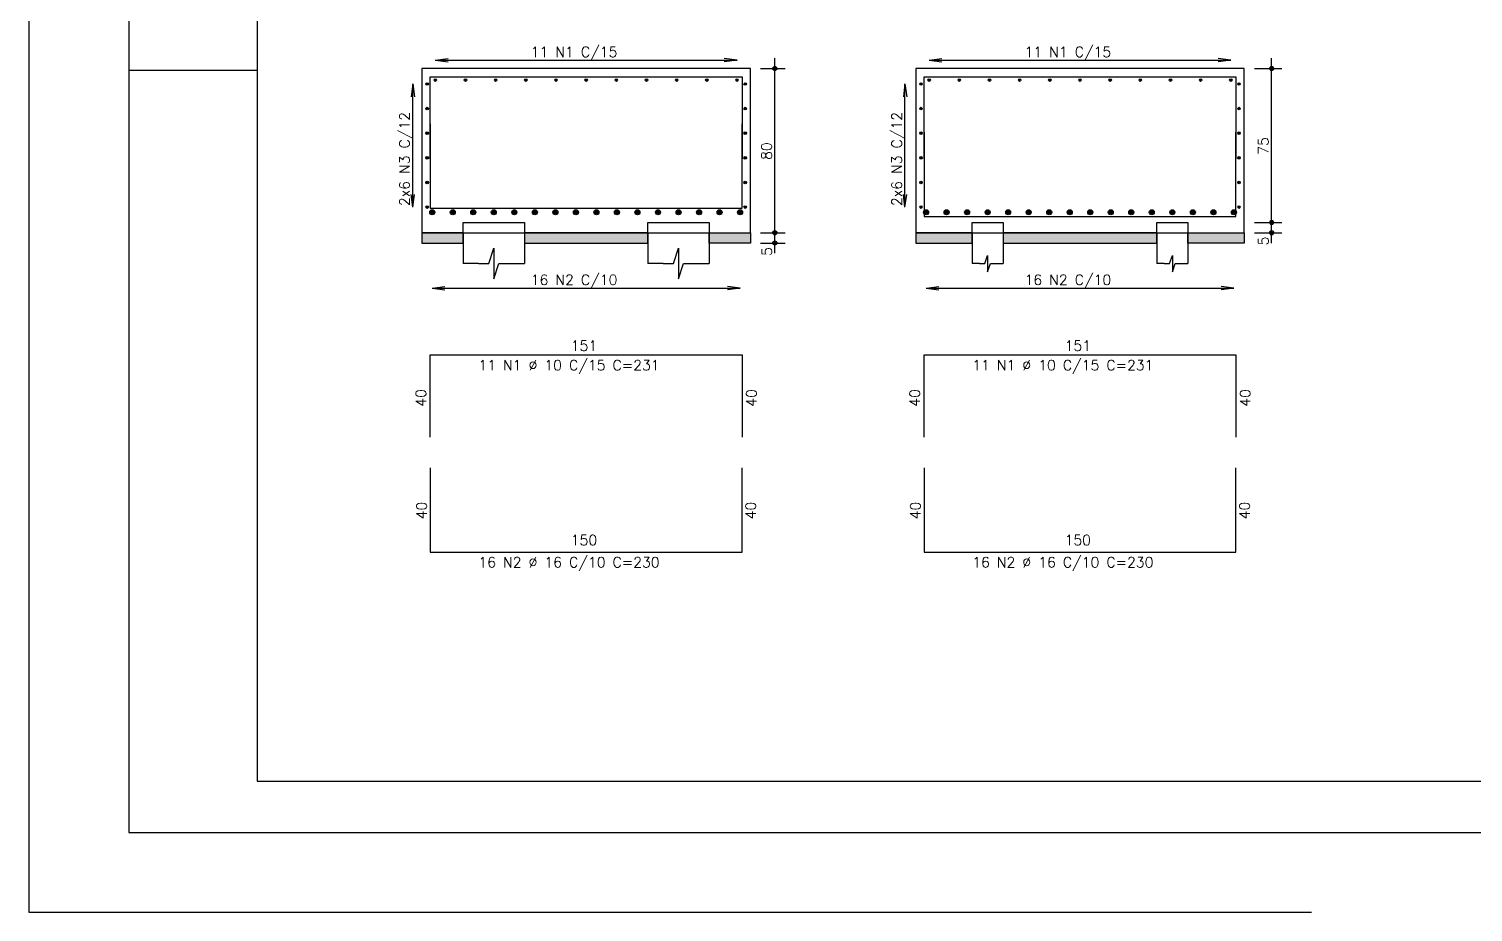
# Model space of a CAD drawing. Extents: x -37 to 86, y -2 to 60.
# Drawn here: x -36.75 to -8.6, y -2.05 to 15.16 of the extents above; entities that cross this region are included whole.
import ezdxf

# ---------------------------------------------------------------- set-up
doc = ezdxf.new("R2010")
doc.units = 0
doc.header["$MEASUREMENT"] = 0
doc.linetypes.add('HIDDEN', pattern=[0.375, 0.25, -0.125])
doc.layers.get('Defpoints').update_dxf_attribs({"linetype": 'CONTINUOUS'})
for name, color, linetype in [('ARQ_FOLHA', 7, 'CONTINUOUS'), ('PENA_01', 1, 'CONTINUOUS'), ('PENA_02', 2, 'CONTINUOUS'), ('PENA_03', 3, 'CONTINUOUS'), ('PENA_05', 5, 'CONTINUOUS'), ('PENA_11', 252, 'CONTINUOUS')]:
    doc.layers.add(name, color=color, linetype=linetype)
doc.styles.get("Standard").update_dxf_attribs({"font": 'ROMANS.SHX'})

msp = doc.modelspace()

# ---------------------------------------------------------------- linework, layer by layer
at = {"layer": 'ARQ_FOLHA', "color": 1}
msp.add_line((-32.3, 14.35), (-34.8, 14.35), dxfattribs=at)
for points in [[(-34.8, -0.5), (84.1, -0.5), (84.1, 58.9), (-34.8, 58.9)], [(-32.3, 0.5), (83.1, 0.5), (83.1, 57.9), (-32.3, 57.9)]]:
    msp.add_lwpolyline(points, close=True, dxfattribs=at)
at = {"layer": 'Defpoints', "color": 8, "linetype": 'HIDDEN', "ltscale": 100}
msp.add_lwpolyline([(-36.75, 60.45), (-36.75, -2.05), (86.05, -2.05), (86.05, 60.45)], close=True, dxfattribs=at)
at = {"layer": 'PENA_01', "linetype": 'Continuous'}
for p, q in [((-28.828, 14.55), (-22.948, 14.55)), ((-22.488, 14.386), (-22.011, 14.386)), ((-22.211, 10.986), (-22.211, 14.586)), ((-19.203, 14.55), (-13.323, 14.55)), ((-12.863, 14.386), (-12.329, 14.386)), ((-12.529, 11.186), (-12.529, 14.586)), ((-29.269, 11.686), (-29.269, 14.086)), ((-19.674, 11.686), (-19.674, 14.086)), ((-12.529, 10.986), (-12.529, 11.586)), ((-22.211, 10.786), (-22.211, 11.386)), ((-12.863, 11.386), (-12.329, 11.386)), ((-12.863, 11.386), (-12.329, 11.386)), ((-22.488, 11.186), (-22.011, 11.186)), ((-22.488, 11.186), (-22.011, 11.186)), ((-22.488, 10.986), (-22.011, 10.986)), ((-12.863, 11.186), (-12.329, 11.186)), ((-28.888, 10.109), (-22.888, 10.109)), ((-19.263, 10.109), (-13.263, 10.109))]:
    msp.add_line(p, q, dxfattribs=at)
at = {"layer": 'PENA_02', "linetype": 'Continuous'}
for p, q in [((-28.828, 14.55), (-28.58, 14.582)), ((-28.828, 14.55), (-28.58, 14.517)), ((-22.948, 14.55), (-23.196, 14.582)), ((-22.948, 14.55), (-23.196, 14.517)), ((-19.203, 14.55), (-18.955, 14.582)), ((-19.203, 14.55), (-18.955, 14.517)), ((-13.323, 14.55), (-13.571, 14.582)), ((-13.323, 14.55), (-13.571, 14.517)), ((-29.269, 14.086), (-29.302, 13.838)), ((-29.269, 14.086), (-29.236, 13.838)), ((-19.674, 14.086), (-19.706, 13.838)), ((-19.674, 14.086), (-19.641, 13.838)), ((-29.269, 11.686), (-29.302, 11.934)), ((-29.269, 11.686), (-29.236, 11.934)), ((-19.674, 11.686), (-19.706, 11.934)), ((-19.674, 11.686), (-19.641, 11.934)), ((-28.888, 10.109), (-28.64, 10.141)), ((-22.888, 10.109), (-23.136, 10.141)), ((-19.263, 10.109), (-19.015, 10.141)), ((-13.263, 10.109), (-13.511, 10.141)), ((-28.888, 10.109), (-28.64, 10.076)), ((-22.888, 10.109), (-23.136, 10.076)), ((-19.263, 10.109), (-19.015, 10.076)), ((-13.263, 10.109), (-13.511, 10.076))]:
    msp.add_line(p, q, dxfattribs=at)
for points in [[(-29.088, 10.986), (-28.288, 10.986), (-28.288, 11.186), (-29.088, 11.186), (-29.088, 10.986)], [(-27.088, 10.986), (-24.688, 10.986), (-24.688, 11.186), (-27.088, 11.186), (-27.088, 10.986)], [(-22.688, 10.986), (-23.488, 10.986), (-23.488, 11.186), (-22.688, 11.186), (-22.688, 10.986)], [(-19.463, 10.986), (-18.363, 10.986), (-18.363, 11.186), (-19.463, 11.186), (-19.463, 10.986)], [(-17.763, 10.986), (-14.763, 10.986), (-14.763, 11.186), (-17.763, 11.186), (-17.763, 10.986)], [(-13.063, 10.986), (-14.163, 10.986), (-14.163, 11.186), (-13.063, 11.186), (-13.063, 10.986)]]:
    msp.add_lwpolyline(points, dxfattribs=at)
for centre, radius in [((-22.211, 14.386), 0.04), ((-22.211, 14.386), 0.02), ((-12.529, 14.386), 0.04), ((-12.529, 14.386), 0.02), ((-12.529, 11.386), 0.04), ((-12.529, 11.386), 0.04), ((-12.529, 11.386), 0.02), ((-12.529, 11.386), 0.02), ((-22.211, 11.186), 0.04), ((-22.211, 11.186), 0.04), ((-22.211, 10.986), 0.04), ((-22.211, 11.186), 0.02), ((-22.211, 11.186), 0.02), ((-22.211, 10.986), 0.02), ((-12.529, 11.186), 0.04), ((-12.529, 11.186), 0.02)]:
    msp.add_circle(centre, radius, dxfattribs=at)
at = {"layer": 'PENA_03', "linetype": 'Continuous'}
for p, q in [((-22.688, 14.386), (-22.688, 14.386)), ((-13.063, 14.386), (-13.063, 14.386)), ((-28.988, 14.086), (-28.988, 14.086)), ((-28.828, 14.161), (-28.828, 14.161)), ((-22.948, 14.161), (-22.948, 14.161)), ((-19.363, 14.086), (-19.363, 14.086)), ((-19.203, 14.161), (-19.203, 14.161)), ((-13.323, 14.161), (-13.323, 14.161)), ((-28.988, 11.686), (-28.988, 11.686)), ((-28.888, 11.586), (-28.888, 11.586)), ((-22.888, 11.586), (-22.888, 11.586)), ((-19.363, 11.686), (-19.363, 11.686)), ((-19.263, 11.586), (-19.263, 11.586)), ((-13.263, 11.586), (-13.263, 11.586)), ((-13.063, 11.386), (-13.063, 11.386)), ((-13.063, 11.386), (-13.063, 11.386)), ((-28.288, 11.186), (-28.288, 10.586)), ((-27.088, 11.186), (-27.088, 10.586)), ((-24.688, 11.186), (-24.688, 10.586)), ((-23.488, 11.186), (-23.488, 10.586)), ((-22.688, 11.186), (-22.688, 11.186)), ((-22.688, 11.186), (-22.688, 11.186)), ((-22.688, 10.986), (-22.688, 10.986)), ((-18.363, 11.186), (-18.363, 10.586)), ((-17.763, 11.186), (-17.763, 10.586)), ((-14.763, 11.186), (-14.763, 10.586)), ((-14.163, 11.186), (-14.163, 10.586)), ((-13.063, 11.186), (-13.063, 11.186)), ((-27.988, 10.586), (-28.288, 10.586)), ((-27.388, 10.586), (-27.088, 10.586)), ((-24.388, 10.586), (-24.688, 10.586)), ((-23.788, 10.586), (-23.488, 10.586)), ((-18.223, 10.586), (-18.363, 10.586)), ((-17.903, 10.586), (-17.763, 10.586)), ((-14.623, 10.586), (-14.763, 10.586)), ((-14.303, 10.586), (-14.163, 10.586))]:
    msp.add_line(p, q, dxfattribs=at)
for points in [[(-29.088, 11.186), (-22.688, 11.186), (-22.688, 14.386), (-29.088, 14.386), (-29.088, 11.186)], [(-19.463, 11.186), (-13.063, 11.186), (-13.063, 14.386), (-19.463, 14.386), (-19.463, 11.186)], [(-28.288, 11.186), (-28.288, 11.386), (-27.088, 11.386), (-27.088, 11.186)], [(-24.688, 11.186), (-24.688, 11.386), (-23.488, 11.386), (-23.488, 11.186)], [(-18.363, 11.186), (-18.363, 11.386), (-17.763, 11.386), (-17.763, 11.186)], [(-14.763, 11.186), (-14.763, 11.386), (-14.163, 11.386), (-14.163, 11.186)], [(-27.988, 10.586), (-27.788, 10.586), (-27.688, 10.886), (-27.688, 10.286), (-27.588, 10.586), (-27.388, 10.586)], [(-24.388, 10.586), (-24.188, 10.586), (-24.088, 10.886), (-24.088, 10.286), (-23.988, 10.586), (-23.788, 10.586)], [(-18.223, 10.586), (-18.116, 10.586), (-18.063, 10.746), (-18.063, 10.426), (-18.009, 10.586), (-17.903, 10.586)], [(-14.623, 10.586), (-14.516, 10.586), (-14.463, 10.746), (-14.463, 10.426), (-14.409, 10.586), (-14.303, 10.586)]]:
    msp.add_lwpolyline(points, dxfattribs=at)
for centre, radius in [((-28.988, 14.086), 0.0243), ((-28.828, 14.161), 0.0243), ((-28.24, 14.161), 0.0243), ((-27.652, 14.161), 0.0243), ((-27.064, 14.161), 0.0243), ((-26.476, 14.161), 0.0243), ((-25.888, 14.161), 0.0243), ((-25.3, 14.161), 0.0243), ((-24.712, 14.161), 0.0243), ((-24.124, 14.161), 0.0243), ((-23.536, 14.161), 0.0243), ((-22.948, 14.161), 0.0243), ((-22.788, 14.086), 0.0243), ((-19.363, 14.086), 0.0243), ((-19.203, 14.161), 0.0243), ((-18.615, 14.161), 0.0243), ((-18.027, 14.161), 0.0243), ((-17.439, 14.161), 0.0243), ((-16.851, 14.161), 0.0243), ((-16.263, 14.161), 0.0243), ((-15.675, 14.161), 0.0243), ((-15.087, 14.161), 0.0243), ((-14.499, 14.161), 0.0243), ((-13.911, 14.161), 0.0243), ((-13.323, 14.161), 0.0243), ((-13.163, 14.086), 0.0243), ((-28.988, 13.606), 0.0243), ((-22.788, 13.606), 0.0243), ((-19.363, 13.606), 0.0243), ((-13.163, 13.606), 0.0243), ((-28.988, 13.126), 0.0243), ((-22.788, 13.126), 0.0243), ((-19.363, 13.126), 0.0243), ((-13.163, 13.126), 0.0243), ((-28.988, 12.646), 0.0243), ((-22.788, 12.646), 0.0243), ((-19.363, 12.646), 0.0243), ((-13.163, 12.646), 0.0243), ((-28.988, 12.166), 0.0243), ((-22.788, 12.166), 0.0243), ((-19.363, 12.166), 0.0243), ((-13.163, 12.166), 0.0243), ((-28.988, 11.686), 0.0243), ((-28.888, 11.586), 0.0486), ((-28.488, 11.586), 0.0486), ((-28.088, 11.586), 0.0486), ((-27.688, 11.586), 0.0486), ((-27.288, 11.586), 0.0486), ((-26.888, 11.586), 0.0486), ((-26.488, 11.586), 0.0486), ((-26.088, 11.586), 0.0486), ((-25.688, 11.586), 0.0486), ((-25.288, 11.586), 0.0486), ((-24.888, 11.586), 0.0486), ((-24.488, 11.586), 0.0486), ((-24.088, 11.586), 0.0486), ((-23.688, 11.586), 0.0486), ((-23.288, 11.586), 0.0486), ((-22.888, 11.586), 0.0486), ((-22.788, 11.686), 0.0243), ((-19.363, 11.686), 0.0243), ((-19.263, 11.586), 0.0486), ((-18.863, 11.586), 0.0486), ((-18.463, 11.586), 0.0486), ((-18.063, 11.586), 0.0486), ((-17.663, 11.586), 0.0486), ((-17.263, 11.586), 0.0486), ((-16.863, 11.586), 0.0486), ((-16.463, 11.586), 0.0486), ((-16.063, 11.586), 0.0486), ((-15.663, 11.586), 0.0486), ((-15.263, 11.586), 0.0486), ((-14.863, 11.586), 0.0486), ((-14.463, 11.586), 0.0486), ((-14.063, 11.586), 0.0486), ((-13.663, 11.586), 0.0486), ((-13.263, 11.586), 0.0486), ((-13.163, 11.686), 0.0243)]:
    msp.add_circle(centre, radius, dxfattribs=at)
for points in [[(-28.963, 14.086), (-29, 14.107), (-29.011, 14.094)], [(-28.963, 14.086), (-29.011, 14.094), (-29.011, 14.077)], [(-28.963, 14.086), (-29.011, 14.077), (-29, 14.065)], [(-28.963, 14.086), (-28.984, 14.11), (-29, 14.107)], [(-28.963, 14.086), (-29, 14.065), (-28.984, 14.062)], [(-28.963, 14.086), (-28.969, 14.101), (-28.984, 14.11)], [(-28.963, 14.086), (-28.984, 14.062), (-28.969, 14.07)], [(-28.963, 14.086), (-28.969, 14.07), (-28.963, 14.086)], [(-28.803, 14.161), (-28.84, 14.182), (-28.851, 14.17)], [(-28.803, 14.161), (-28.851, 14.17), (-28.851, 14.153)], [(-28.803, 14.161), (-28.851, 14.153), (-28.84, 14.14)], [(-28.803, 14.161), (-28.824, 14.185), (-28.84, 14.182)], [(-28.803, 14.161), (-28.84, 14.14), (-28.824, 14.137)], [(-28.803, 14.161), (-28.809, 14.177), (-28.824, 14.185)], [(-28.803, 14.161), (-28.824, 14.137), (-28.809, 14.146)], [(-28.803, 14.161), (-28.809, 14.146), (-28.803, 14.161)], [(-28.215, 14.161), (-28.252, 14.182), (-28.263, 14.17)], [(-28.215, 14.161), (-28.263, 14.17), (-28.263, 14.153)], [(-28.215, 14.161), (-28.263, 14.153), (-28.252, 14.14)], [(-28.215, 14.161), (-28.236, 14.185), (-28.252, 14.182)], [(-28.215, 14.161), (-28.252, 14.14), (-28.236, 14.137)], [(-28.215, 14.161), (-28.221, 14.177), (-28.236, 14.185)], [(-28.215, 14.161), (-28.236, 14.137), (-28.221, 14.146)], [(-28.215, 14.161), (-28.221, 14.146), (-28.215, 14.161)], [(-27.627, 14.161), (-27.664, 14.182), (-27.675, 14.17)], [(-27.627, 14.161), (-27.675, 14.17), (-27.675, 14.153)], [(-27.627, 14.161), (-27.675, 14.153), (-27.664, 14.14)], [(-27.627, 14.161), (-27.648, 14.185), (-27.664, 14.182)], [(-27.627, 14.161), (-27.664, 14.14), (-27.648, 14.137)], [(-27.627, 14.161), (-27.633, 14.177), (-27.648, 14.185)], [(-27.627, 14.161), (-27.648, 14.137), (-27.633, 14.146)], [(-27.627, 14.161), (-27.633, 14.146), (-27.627, 14.161)], [(-27.039, 14.161), (-27.076, 14.182), (-27.087, 14.17)], [(-27.039, 14.161), (-27.087, 14.17), (-27.087, 14.153)], [(-27.039, 14.161), (-27.087, 14.153), (-27.076, 14.14)], [(-27.039, 14.161), (-27.06, 14.185), (-27.076, 14.182)], [(-27.039, 14.161), (-27.076, 14.14), (-27.06, 14.137)], [(-27.039, 14.161), (-27.045, 14.177), (-27.06, 14.185)], [(-27.039, 14.161), (-27.06, 14.137), (-27.045, 14.146)], [(-27.039, 14.161), (-27.045, 14.146), (-27.039, 14.161)], [(-26.451, 14.161), (-26.488, 14.182), (-26.499, 14.17)], [(-26.451, 14.161), (-26.499, 14.17), (-26.499, 14.153)], [(-26.451, 14.161), (-26.499, 14.153), (-26.488, 14.14)], [(-26.451, 14.161), (-26.472, 14.185), (-26.488, 14.182)], [(-26.451, 14.161), (-26.488, 14.14), (-26.472, 14.137)], [(-26.451, 14.161), (-26.457, 14.177), (-26.472, 14.185)], [(-26.451, 14.161), (-26.472, 14.137), (-26.457, 14.146)], [(-26.451, 14.161), (-26.457, 14.146), (-26.451, 14.161)], [(-25.863, 14.161), (-25.9, 14.182), (-25.911, 14.17)], [(-25.863, 14.161), (-25.911, 14.17), (-25.911, 14.153)], [(-25.863, 14.161), (-25.911, 14.153), (-25.9, 14.14)], [(-25.863, 14.161), (-25.884, 14.185), (-25.9, 14.182)], [(-25.863, 14.161), (-25.9, 14.14), (-25.884, 14.137)], [(-25.863, 14.161), (-25.869, 14.177), (-25.884, 14.185)], [(-25.863, 14.161), (-25.884, 14.137), (-25.869, 14.146)], [(-25.863, 14.161), (-25.869, 14.146), (-25.863, 14.161)], [(-25.275, 14.161), (-25.312, 14.182), (-25.323, 14.17)], [(-25.275, 14.161), (-25.323, 14.17), (-25.323, 14.153)], [(-25.275, 14.161), (-25.323, 14.153), (-25.312, 14.14)], [(-25.275, 14.161), (-25.296, 14.185), (-25.312, 14.182)], [(-25.275, 14.161), (-25.312, 14.14), (-25.296, 14.137)], [(-25.275, 14.161), (-25.281, 14.177), (-25.296, 14.185)], [(-25.275, 14.161), (-25.296, 14.137), (-25.281, 14.146)], [(-25.275, 14.161), (-25.281, 14.146), (-25.275, 14.161)], [(-24.687, 14.161), (-24.724, 14.182), (-24.735, 14.17)], [(-24.687, 14.161), (-24.735, 14.17), (-24.735, 14.153)], [(-24.687, 14.161), (-24.735, 14.153), (-24.724, 14.14)], [(-24.687, 14.161), (-24.708, 14.185), (-24.724, 14.182)], [(-24.687, 14.161), (-24.724, 14.14), (-24.708, 14.137)], [(-24.687, 14.161), (-24.693, 14.177), (-24.708, 14.185)], [(-24.687, 14.161), (-24.708, 14.137), (-24.693, 14.146)], [(-24.687, 14.161), (-24.693, 14.146), (-24.687, 14.161)], [(-24.099, 14.161), (-24.136, 14.182), (-24.147, 14.17)], [(-24.099, 14.161), (-24.147, 14.17), (-24.147, 14.153)], [(-24.099, 14.161), (-24.147, 14.153), (-24.136, 14.14)], [(-24.099, 14.161), (-24.12, 14.185), (-24.136, 14.182)], [(-24.099, 14.161), (-24.136, 14.14), (-24.12, 14.137)], [(-24.099, 14.161), (-24.105, 14.177), (-24.12, 14.185)], [(-24.099, 14.161), (-24.12, 14.137), (-24.105, 14.146)], [(-24.099, 14.161), (-24.105, 14.146), (-24.099, 14.161)], [(-23.511, 14.161), (-23.548, 14.182), (-23.559, 14.17)], [(-23.511, 14.161), (-23.559, 14.17), (-23.559, 14.153)], [(-23.511, 14.161), (-23.559, 14.153), (-23.548, 14.14)], [(-23.511, 14.161), (-23.532, 14.185), (-23.548, 14.182)], [(-23.511, 14.161), (-23.548, 14.14), (-23.532, 14.137)], [(-23.511, 14.161), (-23.517, 14.177), (-23.532, 14.185)], [(-23.511, 14.161), (-23.532, 14.137), (-23.517, 14.146)], [(-23.511, 14.161), (-23.517, 14.146), (-23.511, 14.161)], [(-22.923, 14.161), (-22.96, 14.182), (-22.971, 14.17)], [(-22.923, 14.161), (-22.971, 14.17), (-22.971, 14.153)], [(-22.923, 14.161), (-22.971, 14.153), (-22.96, 14.14)], [(-22.923, 14.161), (-22.944, 14.185), (-22.96, 14.182)], [(-22.923, 14.161), (-22.96, 14.14), (-22.944, 14.137)], [(-22.923, 14.161), (-22.929, 14.177), (-22.944, 14.185)], [(-22.923, 14.161), (-22.944, 14.137), (-22.929, 14.146)], [(-22.923, 14.161), (-22.929, 14.146), (-22.923, 14.161)], [(-22.763, 14.086), (-22.8, 14.107), (-22.811, 14.094)], [(-22.763, 14.086), (-22.811, 14.094), (-22.811, 14.077)], [(-22.763, 14.086), (-22.811, 14.077), (-22.8, 14.065)], [(-22.763, 14.086), (-22.784, 14.11), (-22.8, 14.107)], [(-22.763, 14.086), (-22.8, 14.065), (-22.784, 14.062)], [(-22.763, 14.086), (-22.769, 14.101), (-22.784, 14.11)], [(-22.763, 14.086), (-22.784, 14.062), (-22.769, 14.07)], [(-22.763, 14.086), (-22.769, 14.07), (-22.763, 14.086)], [(-19.338, 14.086), (-19.375, 14.107), (-19.386, 14.094)], [(-19.338, 14.086), (-19.386, 14.094), (-19.386, 14.077)], [(-19.338, 14.086), (-19.386, 14.077), (-19.375, 14.065)], [(-19.338, 14.086), (-19.359, 14.11), (-19.375, 14.107)], [(-19.338, 14.086), (-19.375, 14.065), (-19.359, 14.062)], [(-19.338, 14.086), (-19.344, 14.101), (-19.359, 14.11)], [(-19.338, 14.086), (-19.359, 14.062), (-19.344, 14.07)], [(-19.338, 14.086), (-19.344, 14.07), (-19.338, 14.086)], [(-19.178, 14.161), (-19.215, 14.182), (-19.226, 14.17)], [(-19.178, 14.161), (-19.226, 14.17), (-19.226, 14.153)], [(-19.178, 14.161), (-19.226, 14.153), (-19.215, 14.14)], [(-19.178, 14.161), (-19.199, 14.185), (-19.215, 14.182)], [(-19.178, 14.161), (-19.215, 14.14), (-19.199, 14.137)], [(-19.178, 14.161), (-19.184, 14.177), (-19.199, 14.185)], [(-19.178, 14.161), (-19.199, 14.137), (-19.184, 14.146)], [(-19.178, 14.161), (-19.184, 14.146), (-19.178, 14.161)], [(-18.59, 14.161), (-18.627, 14.182), (-18.638, 14.17)], [(-18.59, 14.161), (-18.638, 14.17), (-18.638, 14.153)], [(-18.59, 14.161), (-18.638, 14.153), (-18.627, 14.14)], [(-18.59, 14.161), (-18.611, 14.185), (-18.627, 14.182)], [(-18.59, 14.161), (-18.627, 14.14), (-18.611, 14.137)], [(-18.59, 14.161), (-18.596, 14.177), (-18.611, 14.185)], [(-18.59, 14.161), (-18.611, 14.137), (-18.596, 14.146)], [(-18.59, 14.161), (-18.596, 14.146), (-18.59, 14.161)], [(-18.002, 14.161), (-18.039, 14.182), (-18.05, 14.17)], [(-18.002, 14.161), (-18.05, 14.17), (-18.05, 14.153)], [(-18.002, 14.161), (-18.05, 14.153), (-18.039, 14.14)], [(-18.002, 14.161), (-18.023, 14.185), (-18.039, 14.182)], [(-18.002, 14.161), (-18.039, 14.14), (-18.023, 14.137)], [(-18.002, 14.161), (-18.008, 14.177), (-18.023, 14.185)], [(-18.002, 14.161), (-18.023, 14.137), (-18.008, 14.146)], [(-18.002, 14.161), (-18.008, 14.146), (-18.002, 14.161)], [(-17.414, 14.161), (-17.451, 14.182), (-17.462, 14.17)], [(-17.414, 14.161), (-17.462, 14.17), (-17.462, 14.153)], [(-17.414, 14.161), (-17.462, 14.153), (-17.451, 14.14)], [(-17.414, 14.161), (-17.435, 14.185), (-17.451, 14.182)], [(-17.414, 14.161), (-17.451, 14.14), (-17.435, 14.137)], [(-17.414, 14.161), (-17.42, 14.177), (-17.435, 14.185)], [(-17.414, 14.161), (-17.435, 14.137), (-17.42, 14.146)], [(-17.414, 14.161), (-17.42, 14.146), (-17.414, 14.161)], [(-16.826, 14.161), (-16.863, 14.182), (-16.874, 14.17)], [(-16.826, 14.161), (-16.874, 14.17), (-16.874, 14.153)], [(-16.826, 14.161), (-16.874, 14.153), (-16.863, 14.14)], [(-16.826, 14.161), (-16.847, 14.185), (-16.863, 14.182)], [(-16.826, 14.161), (-16.863, 14.14), (-16.847, 14.137)], [(-16.826, 14.161), (-16.832, 14.177), (-16.847, 14.185)], [(-16.826, 14.161), (-16.847, 14.137), (-16.832, 14.146)], [(-16.826, 14.161), (-16.832, 14.146), (-16.826, 14.161)], [(-16.238, 14.161), (-16.275, 14.182), (-16.286, 14.17)], [(-16.238, 14.161), (-16.286, 14.17), (-16.286, 14.153)], [(-16.238, 14.161), (-16.286, 14.153), (-16.275, 14.14)], [(-16.238, 14.161), (-16.259, 14.185), (-16.275, 14.182)], [(-16.238, 14.161), (-16.275, 14.14), (-16.259, 14.137)], [(-16.238, 14.161), (-16.244, 14.177), (-16.259, 14.185)], [(-16.238, 14.161), (-16.259, 14.137), (-16.244, 14.146)], [(-16.238, 14.161), (-16.244, 14.146), (-16.238, 14.161)], [(-15.65, 14.161), (-15.687, 14.182), (-15.698, 14.17)], [(-15.65, 14.161), (-15.698, 14.17), (-15.698, 14.153)], [(-15.65, 14.161), (-15.698, 14.153), (-15.687, 14.14)], [(-15.65, 14.161), (-15.671, 14.185), (-15.687, 14.182)], [(-15.65, 14.161), (-15.687, 14.14), (-15.671, 14.137)], [(-15.65, 14.161), (-15.656, 14.177), (-15.671, 14.185)], [(-15.65, 14.161), (-15.671, 14.137), (-15.656, 14.146)], [(-15.65, 14.161), (-15.656, 14.146), (-15.65, 14.161)], [(-15.062, 14.161), (-15.099, 14.182), (-15.11, 14.17)], [(-15.062, 14.161), (-15.11, 14.17), (-15.11, 14.153)], [(-15.062, 14.161), (-15.11, 14.153), (-15.099, 14.14)], [(-15.062, 14.161), (-15.083, 14.185), (-15.099, 14.182)], [(-15.062, 14.161), (-15.099, 14.14), (-15.083, 14.137)], [(-15.062, 14.161), (-15.068, 14.177), (-15.083, 14.185)], [(-15.062, 14.161), (-15.083, 14.137), (-15.068, 14.146)], [(-15.062, 14.161), (-15.068, 14.146), (-15.062, 14.161)], [(-14.474, 14.161), (-14.511, 14.182), (-14.522, 14.17)], [(-14.474, 14.161), (-14.522, 14.17), (-14.522, 14.153)], [(-14.474, 14.161), (-14.522, 14.153), (-14.511, 14.14)], [(-14.474, 14.161), (-14.495, 14.185), (-14.511, 14.182)], [(-14.474, 14.161), (-14.511, 14.14), (-14.495, 14.137)], [(-14.474, 14.161), (-14.48, 14.177), (-14.495, 14.185)], [(-14.474, 14.161), (-14.495, 14.137), (-14.48, 14.146)], [(-14.474, 14.161), (-14.48, 14.146), (-14.474, 14.161)], [(-13.886, 14.161), (-13.923, 14.182), (-13.934, 14.17)], [(-13.886, 14.161), (-13.934, 14.17), (-13.934, 14.153)], [(-13.886, 14.161), (-13.934, 14.153), (-13.923, 14.14)], [(-13.886, 14.161), (-13.907, 14.185), (-13.923, 14.182)], [(-13.886, 14.161), (-13.923, 14.14), (-13.907, 14.137)], [(-13.886, 14.161), (-13.892, 14.177), (-13.907, 14.185)], [(-13.886, 14.161), (-13.907, 14.137), (-13.892, 14.146)], [(-13.886, 14.161), (-13.892, 14.146), (-13.886, 14.161)], [(-13.298, 14.161), (-13.335, 14.182), (-13.346, 14.17)], [(-13.298, 14.161), (-13.346, 14.17), (-13.346, 14.153)], [(-13.298, 14.161), (-13.346, 14.153), (-13.335, 14.14)], [(-13.298, 14.161), (-13.319, 14.185), (-13.335, 14.182)], [(-13.298, 14.161), (-13.335, 14.14), (-13.319, 14.137)], [(-13.298, 14.161), (-13.304, 14.177), (-13.319, 14.185)], [(-13.298, 14.161), (-13.319, 14.137), (-13.304, 14.146)], [(-13.298, 14.161), (-13.304, 14.146), (-13.298, 14.161)], [(-13.138, 14.086), (-13.175, 14.107), (-13.186, 14.094)], [(-13.138, 14.086), (-13.186, 14.094), (-13.186, 14.077)], [(-13.138, 14.086), (-13.186, 14.077), (-13.175, 14.065)], [(-13.138, 14.086), (-13.159, 14.11), (-13.175, 14.107)], [(-13.138, 14.086), (-13.175, 14.065), (-13.159, 14.062)], [(-13.138, 14.086), (-13.144, 14.101), (-13.159, 14.11)], [(-13.138, 14.086), (-13.159, 14.062), (-13.144, 14.07)], [(-13.138, 14.086), (-13.144, 14.07), (-13.138, 14.086)], [(-28.963, 13.606), (-29, 13.627), (-29.011, 13.614)], [(-28.963, 13.606), (-29.011, 13.614), (-29.011, 13.597)], [(-28.963, 13.606), (-29.011, 13.597), (-29, 13.585)], [(-28.963, 13.606), (-28.984, 13.63), (-29, 13.627)], [(-28.963, 13.606), (-29, 13.585), (-28.984, 13.582)], [(-28.963, 13.606), (-28.969, 13.621), (-28.984, 13.63)], [(-28.963, 13.606), (-28.984, 13.582), (-28.969, 13.59)], [(-28.963, 13.606), (-28.969, 13.59), (-28.963, 13.606)], [(-22.763, 13.606), (-22.8, 13.627), (-22.811, 13.614)], [(-22.763, 13.606), (-22.811, 13.614), (-22.811, 13.597)], [(-22.763, 13.606), (-22.811, 13.597), (-22.8, 13.585)], [(-22.763, 13.606), (-22.784, 13.63), (-22.8, 13.627)], [(-22.763, 13.606), (-22.8, 13.585), (-22.784, 13.582)], [(-22.763, 13.606), (-22.769, 13.621), (-22.784, 13.63)], [(-22.763, 13.606), (-22.784, 13.582), (-22.769, 13.59)], [(-22.763, 13.606), (-22.769, 13.59), (-22.763, 13.606)], [(-19.338, 13.606), (-19.375, 13.627), (-19.386, 13.614)], [(-19.338, 13.606), (-19.386, 13.614), (-19.386, 13.597)], [(-19.338, 13.606), (-19.386, 13.597), (-19.375, 13.585)], [(-19.338, 13.606), (-19.359, 13.63), (-19.375, 13.627)], [(-19.338, 13.606), (-19.375, 13.585), (-19.359, 13.582)], [(-19.338, 13.606), (-19.344, 13.621), (-19.359, 13.63)], [(-19.338, 13.606), (-19.359, 13.582), (-19.344, 13.59)], [(-19.338, 13.606), (-19.344, 13.59), (-19.338, 13.606)], [(-13.138, 13.606), (-13.175, 13.627), (-13.186, 13.614)], [(-13.138, 13.606), (-13.186, 13.614), (-13.186, 13.597)], [(-13.138, 13.606), (-13.186, 13.597), (-13.175, 13.585)], [(-13.138, 13.606), (-13.159, 13.63), (-13.175, 13.627)], [(-13.138, 13.606), (-13.175, 13.585), (-13.159, 13.582)], [(-13.138, 13.606), (-13.144, 13.621), (-13.159, 13.63)], [(-13.138, 13.606), (-13.159, 13.582), (-13.144, 13.59)], [(-13.138, 13.606), (-13.144, 13.59), (-13.138, 13.606)], [(-28.963, 13.126), (-29, 13.147), (-29.011, 13.134)], [(-28.963, 13.126), (-29.011, 13.134), (-29.011, 13.117)], [(-28.963, 13.126), (-29.011, 13.117), (-29, 13.105)], [(-28.963, 13.126), (-28.984, 13.15), (-29, 13.147)], [(-28.963, 13.126), (-29, 13.105), (-28.984, 13.102)], [(-28.963, 13.126), (-28.969, 13.141), (-28.984, 13.15)], [(-28.963, 13.126), (-28.984, 13.102), (-28.969, 13.11)], [(-28.963, 13.126), (-28.969, 13.11), (-28.963, 13.126)], [(-22.763, 13.126), (-22.8, 13.147), (-22.811, 13.134)], [(-22.763, 13.126), (-22.811, 13.134), (-22.811, 13.117)], [(-22.763, 13.126), (-22.811, 13.117), (-22.8, 13.105)], [(-22.763, 13.126), (-22.784, 13.15), (-22.8, 13.147)], [(-22.763, 13.126), (-22.8, 13.105), (-22.784, 13.102)], [(-22.763, 13.126), (-22.769, 13.141), (-22.784, 13.15)], [(-22.763, 13.126), (-22.784, 13.102), (-22.769, 13.11)], [(-22.763, 13.126), (-22.769, 13.11), (-22.763, 13.126)], [(-19.338, 13.126), (-19.375, 13.147), (-19.386, 13.134)], [(-19.338, 13.126), (-19.386, 13.134), (-19.386, 13.117)], [(-19.338, 13.126), (-19.386, 13.117), (-19.375, 13.105)], [(-19.338, 13.126), (-19.359, 13.15), (-19.375, 13.147)], [(-19.338, 13.126), (-19.375, 13.105), (-19.359, 13.102)], [(-19.338, 13.126), (-19.344, 13.141), (-19.359, 13.15)], [(-19.338, 13.126), (-19.359, 13.102), (-19.344, 13.11)], [(-19.338, 13.126), (-19.344, 13.11), (-19.338, 13.126)], [(-13.138, 13.126), (-13.175, 13.147), (-13.186, 13.134)], [(-13.138, 13.126), (-13.186, 13.134), (-13.186, 13.117)], [(-13.138, 13.126), (-13.186, 13.117), (-13.175, 13.105)], [(-13.138, 13.126), (-13.159, 13.15), (-13.175, 13.147)], [(-13.138, 13.126), (-13.175, 13.105), (-13.159, 13.102)], [(-13.138, 13.126), (-13.144, 13.141), (-13.159, 13.15)], [(-13.138, 13.126), (-13.159, 13.102), (-13.144, 13.11)], [(-13.138, 13.126), (-13.144, 13.11), (-13.138, 13.126)], [(-28.963, 12.646), (-28.984, 12.67), (-29, 12.667)], [(-28.963, 12.646), (-28.969, 12.661), (-28.984, 12.67)], [(-22.763, 12.646), (-22.784, 12.67), (-22.8, 12.667)], [(-22.763, 12.646), (-22.769, 12.661), (-22.784, 12.67)], [(-19.338, 12.646), (-19.359, 12.67), (-19.375, 12.667)], [(-19.338, 12.646), (-19.344, 12.661), (-19.359, 12.67)], [(-13.138, 12.646), (-13.159, 12.67), (-13.175, 12.667)], [(-13.138, 12.646), (-13.144, 12.661), (-13.159, 12.67)], [(-28.963, 12.646), (-29, 12.667), (-29.011, 12.654)], [(-28.963, 12.646), (-29.011, 12.654), (-29.011, 12.637)], [(-28.963, 12.646), (-29.011, 12.637), (-29, 12.625)], [(-28.963, 12.646), (-29, 12.625), (-28.984, 12.622)], [(-28.963, 12.646), (-28.984, 12.622), (-28.969, 12.63)], [(-28.963, 12.646), (-28.969, 12.63), (-28.963, 12.646)], [(-22.763, 12.646), (-22.8, 12.667), (-22.811, 12.654)], [(-22.763, 12.646), (-22.811, 12.654), (-22.811, 12.637)], [(-22.763, 12.646), (-22.811, 12.637), (-22.8, 12.625)], [(-22.763, 12.646), (-22.8, 12.625), (-22.784, 12.622)], [(-22.763, 12.646), (-22.784, 12.622), (-22.769, 12.63)], [(-22.763, 12.646), (-22.769, 12.63), (-22.763, 12.646)], [(-19.338, 12.646), (-19.375, 12.667), (-19.386, 12.654)], [(-19.338, 12.646), (-19.386, 12.654), (-19.386, 12.637)], [(-19.338, 12.646), (-19.386, 12.637), (-19.375, 12.625)], [(-19.338, 12.646), (-19.375, 12.625), (-19.359, 12.622)], [(-19.338, 12.646), (-19.359, 12.622), (-19.344, 12.63)], [(-19.338, 12.646), (-19.344, 12.63), (-19.338, 12.646)], [(-13.138, 12.646), (-13.175, 12.667), (-13.186, 12.654)], [(-13.138, 12.646), (-13.186, 12.654), (-13.186, 12.637)], [(-13.138, 12.646), (-13.186, 12.637), (-13.175, 12.625)], [(-13.138, 12.646), (-13.175, 12.625), (-13.159, 12.622)], [(-13.138, 12.646), (-13.159, 12.622), (-13.144, 12.63)], [(-13.138, 12.646), (-13.144, 12.63), (-13.138, 12.646)], [(-28.963, 12.166), (-29, 12.187), (-29.011, 12.174)], [(-28.963, 12.166), (-29.011, 12.174), (-29.011, 12.157)], [(-28.963, 12.166), (-29.011, 12.157), (-29, 12.145)], [(-28.963, 12.166), (-28.984, 12.19), (-29, 12.187)], [(-28.963, 12.166), (-29, 12.145), (-28.984, 12.142)], [(-28.963, 12.166), (-28.969, 12.181), (-28.984, 12.19)], [(-28.963, 12.166), (-28.984, 12.142), (-28.969, 12.15)], [(-28.963, 12.166), (-28.969, 12.15), (-28.963, 12.166)], [(-22.763, 12.166), (-22.8, 12.187), (-22.811, 12.174)], [(-22.763, 12.166), (-22.811, 12.174), (-22.811, 12.157)], [(-22.763, 12.166), (-22.811, 12.157), (-22.8, 12.145)], [(-22.763, 12.166), (-22.784, 12.19), (-22.8, 12.187)], [(-22.763, 12.166), (-22.8, 12.145), (-22.784, 12.142)], [(-22.763, 12.166), (-22.769, 12.181), (-22.784, 12.19)], [(-22.763, 12.166), (-22.784, 12.142), (-22.769, 12.15)], [(-22.763, 12.166), (-22.769, 12.15), (-22.763, 12.166)], [(-19.338, 12.166), (-19.375, 12.187), (-19.386, 12.174)], [(-19.338, 12.166), (-19.386, 12.174), (-19.386, 12.157)], [(-19.338, 12.166), (-19.386, 12.157), (-19.375, 12.145)], [(-19.338, 12.166), (-19.359, 12.19), (-19.375, 12.187)], [(-19.338, 12.166), (-19.375, 12.145), (-19.359, 12.142)], [(-19.338, 12.166), (-19.344, 12.181), (-19.359, 12.19)], [(-19.338, 12.166), (-19.359, 12.142), (-19.344, 12.15)], [(-19.338, 12.166), (-19.344, 12.15), (-19.338, 12.166)], [(-13.138, 12.166), (-13.175, 12.187), (-13.186, 12.174)], [(-13.138, 12.166), (-13.186, 12.174), (-13.186, 12.157)], [(-13.138, 12.166), (-13.186, 12.157), (-13.175, 12.145)], [(-13.138, 12.166), (-13.159, 12.19), (-13.175, 12.187)], [(-13.138, 12.166), (-13.175, 12.145), (-13.159, 12.142)], [(-13.138, 12.166), (-13.144, 12.181), (-13.159, 12.19)], [(-13.138, 12.166), (-13.159, 12.142), (-13.144, 12.15)], [(-13.138, 12.166), (-13.144, 12.15), (-13.138, 12.166)], [(-28.963, 11.686), (-29, 11.707), (-29.011, 11.694)], [(-28.963, 11.686), (-29.011, 11.694), (-29.011, 11.677)], [(-28.963, 11.686), (-29.011, 11.677), (-29, 11.665)], [(-28.963, 11.686), (-28.984, 11.71), (-29, 11.707)], [(-28.963, 11.686), (-29, 11.665), (-28.984, 11.662)], [(-28.963, 11.686), (-28.969, 11.701), (-28.984, 11.71)], [(-28.963, 11.686), (-28.984, 11.662), (-28.969, 11.67)], [(-28.963, 11.686), (-28.969, 11.67), (-28.963, 11.686)], [(-28.839, 11.586), (-28.912, 11.628), (-28.933, 11.602)], [(-28.839, 11.586), (-28.933, 11.602), (-28.933, 11.569)], [(-28.839, 11.586), (-28.933, 11.569), (-28.912, 11.544)], [(-28.839, 11.586), (-28.879, 11.634), (-28.912, 11.628)], [(-28.839, 11.586), (-28.912, 11.544), (-28.879, 11.538)], [(-28.839, 11.586), (-28.851, 11.617), (-28.879, 11.634)], [(-28.839, 11.586), (-28.879, 11.538), (-28.851, 11.554)], [(-28.839, 11.586), (-28.851, 11.554), (-28.839, 11.586)], [(-28.439, 11.586), (-28.512, 11.628), (-28.533, 11.602)], [(-28.439, 11.586), (-28.533, 11.602), (-28.533, 11.569)], [(-28.439, 11.586), (-28.533, 11.569), (-28.512, 11.544)], [(-28.439, 11.586), (-28.479, 11.634), (-28.512, 11.628)], [(-28.439, 11.586), (-28.512, 11.544), (-28.479, 11.538)], [(-28.439, 11.586), (-28.451, 11.617), (-28.479, 11.634)], [(-28.439, 11.586), (-28.479, 11.538), (-28.451, 11.554)], [(-28.439, 11.586), (-28.451, 11.554), (-28.439, 11.586)], [(-28.039, 11.586), (-28.112, 11.628), (-28.133, 11.602)], [(-28.039, 11.586), (-28.133, 11.602), (-28.133, 11.569)], [(-28.039, 11.586), (-28.133, 11.569), (-28.112, 11.544)], [(-28.039, 11.586), (-28.079, 11.634), (-28.112, 11.628)], [(-28.039, 11.586), (-28.112, 11.544), (-28.079, 11.538)], [(-28.039, 11.586), (-28.051, 11.617), (-28.079, 11.634)], [(-28.039, 11.586), (-28.079, 11.538), (-28.051, 11.554)], [(-28.039, 11.586), (-28.051, 11.554), (-28.039, 11.586)], [(-27.639, 11.586), (-27.712, 11.628), (-27.733, 11.602)], [(-27.639, 11.586), (-27.733, 11.602), (-27.733, 11.569)], [(-27.639, 11.586), (-27.733, 11.569), (-27.712, 11.544)], [(-27.639, 11.586), (-27.679, 11.634), (-27.712, 11.628)], [(-27.639, 11.586), (-27.712, 11.544), (-27.679, 11.538)], [(-27.639, 11.586), (-27.651, 11.617), (-27.679, 11.634)], [(-27.639, 11.586), (-27.679, 11.538), (-27.651, 11.554)], [(-27.639, 11.586), (-27.651, 11.554), (-27.639, 11.586)], [(-27.239, 11.586), (-27.312, 11.628), (-27.333, 11.602)], [(-27.239, 11.586), (-27.333, 11.602), (-27.333, 11.569)], [(-27.239, 11.586), (-27.333, 11.569), (-27.312, 11.544)], [(-27.239, 11.586), (-27.279, 11.634), (-27.312, 11.628)], [(-27.239, 11.586), (-27.312, 11.544), (-27.279, 11.538)], [(-27.239, 11.586), (-27.251, 11.617), (-27.279, 11.634)], [(-27.239, 11.586), (-27.279, 11.538), (-27.251, 11.554)], [(-27.239, 11.586), (-27.251, 11.554), (-27.239, 11.586)], [(-26.839, 11.586), (-26.912, 11.628), (-26.933, 11.602)], [(-26.839, 11.586), (-26.933, 11.602), (-26.933, 11.569)], [(-26.839, 11.586), (-26.933, 11.569), (-26.912, 11.544)], [(-26.839, 11.586), (-26.879, 11.634), (-26.912, 11.628)], [(-26.839, 11.586), (-26.912, 11.544), (-26.879, 11.538)], [(-26.839, 11.586), (-26.851, 11.617), (-26.879, 11.634)], [(-26.839, 11.586), (-26.879, 11.538), (-26.851, 11.554)], [(-26.839, 11.586), (-26.851, 11.554), (-26.839, 11.586)], [(-26.439, 11.586), (-26.512, 11.628), (-26.533, 11.602)], [(-26.439, 11.586), (-26.533, 11.602), (-26.533, 11.569)], [(-26.439, 11.586), (-26.533, 11.569), (-26.512, 11.544)], [(-26.439, 11.586), (-26.479, 11.634), (-26.512, 11.628)], [(-26.439, 11.586), (-26.512, 11.544), (-26.479, 11.538)], [(-26.439, 11.586), (-26.451, 11.617), (-26.479, 11.634)], [(-26.439, 11.586), (-26.479, 11.538), (-26.451, 11.554)], [(-26.439, 11.586), (-26.451, 11.554), (-26.439, 11.586)], [(-26.039, 11.586), (-26.112, 11.628), (-26.133, 11.602)], [(-26.039, 11.586), (-26.133, 11.602), (-26.133, 11.569)], [(-26.039, 11.586), (-26.133, 11.569), (-26.112, 11.544)], [(-26.039, 11.586), (-26.079, 11.634), (-26.112, 11.628)], [(-26.039, 11.586), (-26.112, 11.544), (-26.079, 11.538)], [(-26.039, 11.586), (-26.051, 11.617), (-26.079, 11.634)], [(-26.039, 11.586), (-26.079, 11.538), (-26.051, 11.554)], [(-26.039, 11.586), (-26.051, 11.554), (-26.039, 11.586)], [(-25.639, 11.586), (-25.712, 11.628), (-25.733, 11.602)], [(-25.639, 11.586), (-25.733, 11.602), (-25.733, 11.569)], [(-25.639, 11.586), (-25.733, 11.569), (-25.712, 11.544)], [(-25.639, 11.586), (-25.679, 11.634), (-25.712, 11.628)], [(-25.639, 11.586), (-25.712, 11.544), (-25.679, 11.538)], [(-25.639, 11.586), (-25.651, 11.617), (-25.679, 11.634)], [(-25.639, 11.586), (-25.679, 11.538), (-25.651, 11.554)], [(-25.639, 11.586), (-25.651, 11.554), (-25.639, 11.586)], [(-25.239, 11.586), (-25.312, 11.628), (-25.333, 11.602)], [(-25.239, 11.586), (-25.333, 11.602), (-25.333, 11.569)], [(-25.239, 11.586), (-25.333, 11.569), (-25.312, 11.544)], [(-25.239, 11.586), (-25.279, 11.634), (-25.312, 11.628)], [(-25.239, 11.586), (-25.312, 11.544), (-25.279, 11.538)], [(-25.239, 11.586), (-25.251, 11.617), (-25.279, 11.634)], [(-25.239, 11.586), (-25.279, 11.538), (-25.251, 11.554)], [(-25.239, 11.586), (-25.251, 11.554), (-25.239, 11.586)], [(-24.839, 11.586), (-24.912, 11.628), (-24.933, 11.602)], [(-24.839, 11.586), (-24.933, 11.602), (-24.933, 11.569)], [(-24.839, 11.586), (-24.933, 11.569), (-24.912, 11.544)], [(-24.839, 11.586), (-24.879, 11.634), (-24.912, 11.628)], [(-24.839, 11.586), (-24.912, 11.544), (-24.879, 11.538)], [(-24.839, 11.586), (-24.851, 11.617), (-24.879, 11.634)], [(-24.839, 11.586), (-24.879, 11.538), (-24.851, 11.554)], [(-24.839, 11.586), (-24.851, 11.554), (-24.839, 11.586)], [(-24.439, 11.586), (-24.512, 11.628), (-24.533, 11.602)], [(-24.439, 11.586), (-24.533, 11.602), (-24.533, 11.569)], [(-24.439, 11.586), (-24.533, 11.569), (-24.512, 11.544)], [(-24.439, 11.586), (-24.479, 11.634), (-24.512, 11.628)], [(-24.439, 11.586), (-24.512, 11.544), (-24.479, 11.538)], [(-24.439, 11.586), (-24.451, 11.617), (-24.479, 11.634)], [(-24.439, 11.586), (-24.479, 11.538), (-24.451, 11.554)], [(-24.439, 11.586), (-24.451, 11.554), (-24.439, 11.586)], [(-24.039, 11.586), (-24.112, 11.628), (-24.133, 11.602)], [(-24.039, 11.586), (-24.133, 11.602), (-24.133, 11.569)], [(-24.039, 11.586), (-24.133, 11.569), (-24.112, 11.544)], [(-24.039, 11.586), (-24.079, 11.634), (-24.112, 11.628)], [(-24.039, 11.586), (-24.112, 11.544), (-24.079, 11.538)], [(-24.039, 11.586), (-24.051, 11.617), (-24.079, 11.634)], [(-24.039, 11.586), (-24.079, 11.538), (-24.051, 11.554)], [(-24.039, 11.586), (-24.051, 11.554), (-24.039, 11.586)], [(-23.639, 11.586), (-23.712, 11.628), (-23.733, 11.602)], [(-23.639, 11.586), (-23.733, 11.602), (-23.733, 11.569)], [(-23.639, 11.586), (-23.733, 11.569), (-23.712, 11.544)], [(-23.639, 11.586), (-23.679, 11.634), (-23.712, 11.628)], [(-23.639, 11.586), (-23.712, 11.544), (-23.679, 11.538)], [(-23.639, 11.586), (-23.651, 11.617), (-23.679, 11.634)], [(-23.639, 11.586), (-23.679, 11.538), (-23.651, 11.554)], [(-23.639, 11.586), (-23.651, 11.554), (-23.639, 11.586)], [(-23.239, 11.586), (-23.312, 11.628), (-23.333, 11.602)], [(-23.239, 11.586), (-23.333, 11.602), (-23.333, 11.569)], [(-23.239, 11.586), (-23.333, 11.569), (-23.312, 11.544)], [(-23.239, 11.586), (-23.279, 11.634), (-23.312, 11.628)], [(-23.239, 11.586), (-23.312, 11.544), (-23.279, 11.538)], [(-23.239, 11.586), (-23.251, 11.617), (-23.279, 11.634)], [(-23.239, 11.586), (-23.279, 11.538), (-23.251, 11.554)], [(-23.239, 11.586), (-23.251, 11.554), (-23.239, 11.586)], [(-22.839, 11.586), (-22.912, 11.628), (-22.933, 11.602)], [(-22.839, 11.586), (-22.933, 11.602), (-22.933, 11.569)], [(-22.839, 11.586), (-22.933, 11.569), (-22.912, 11.544)], [(-22.839, 11.586), (-22.879, 11.634), (-22.912, 11.628)], [(-22.839, 11.586), (-22.912, 11.544), (-22.879, 11.538)], [(-22.839, 11.586), (-22.851, 11.617), (-22.879, 11.634)], [(-22.839, 11.586), (-22.879, 11.538), (-22.851, 11.554)], [(-22.839, 11.586), (-22.851, 11.554), (-22.839, 11.586)], [(-22.763, 11.686), (-22.8, 11.707), (-22.811, 11.694)], [(-22.763, 11.686), (-22.811, 11.694), (-22.811, 11.677)], [(-22.763, 11.686), (-22.811, 11.677), (-22.8, 11.665)], [(-22.763, 11.686), (-22.784, 11.71), (-22.8, 11.707)], [(-22.763, 11.686), (-22.8, 11.665), (-22.784, 11.662)], [(-22.763, 11.686), (-22.769, 11.701), (-22.784, 11.71)], [(-22.763, 11.686), (-22.784, 11.662), (-22.769, 11.67)], [(-22.763, 11.686), (-22.769, 11.67), (-22.763, 11.686)], [(-19.338, 11.686), (-19.375, 11.707), (-19.386, 11.694)], [(-19.338, 11.686), (-19.386, 11.694), (-19.386, 11.677)], [(-19.338, 11.686), (-19.386, 11.677), (-19.375, 11.665)], [(-19.338, 11.686), (-19.359, 11.71), (-19.375, 11.707)], [(-19.338, 11.686), (-19.375, 11.665), (-19.359, 11.662)], [(-19.338, 11.686), (-19.344, 11.701), (-19.359, 11.71)], [(-19.338, 11.686), (-19.359, 11.662), (-19.344, 11.67)], [(-19.338, 11.686), (-19.344, 11.67), (-19.338, 11.686)], [(-19.214, 11.586), (-19.287, 11.628), (-19.308, 11.602)], [(-19.214, 11.586), (-19.308, 11.602), (-19.308, 11.569)], [(-19.214, 11.586), (-19.308, 11.569), (-19.287, 11.544)], [(-19.214, 11.586), (-19.254, 11.634), (-19.287, 11.628)], [(-19.214, 11.586), (-19.287, 11.544), (-19.254, 11.538)], [(-19.214, 11.586), (-19.226, 11.617), (-19.254, 11.634)], [(-19.214, 11.586), (-19.254, 11.538), (-19.226, 11.554)], [(-19.214, 11.586), (-19.226, 11.554), (-19.214, 11.586)], [(-18.814, 11.586), (-18.887, 11.628), (-18.908, 11.602)], [(-18.814, 11.586), (-18.908, 11.602), (-18.908, 11.569)], [(-18.814, 11.586), (-18.908, 11.569), (-18.887, 11.544)], [(-18.814, 11.586), (-18.854, 11.634), (-18.887, 11.628)], [(-18.814, 11.586), (-18.887, 11.544), (-18.854, 11.538)], [(-18.814, 11.586), (-18.826, 11.617), (-18.854, 11.634)], [(-18.814, 11.586), (-18.854, 11.538), (-18.826, 11.554)], [(-18.814, 11.586), (-18.826, 11.554), (-18.814, 11.586)], [(-18.414, 11.586), (-18.487, 11.628), (-18.508, 11.602)], [(-18.414, 11.586), (-18.508, 11.602), (-18.508, 11.569)], [(-18.414, 11.586), (-18.508, 11.569), (-18.487, 11.544)], [(-18.414, 11.586), (-18.454, 11.634), (-18.487, 11.628)], [(-18.414, 11.586), (-18.487, 11.544), (-18.454, 11.538)], [(-18.414, 11.586), (-18.426, 11.617), (-18.454, 11.634)], [(-18.414, 11.586), (-18.454, 11.538), (-18.426, 11.554)], [(-18.414, 11.586), (-18.426, 11.554), (-18.414, 11.586)], [(-18.014, 11.586), (-18.087, 11.628), (-18.108, 11.602)], [(-18.014, 11.586), (-18.108, 11.602), (-18.108, 11.569)], [(-18.014, 11.586), (-18.108, 11.569), (-18.087, 11.544)], [(-18.014, 11.586), (-18.054, 11.634), (-18.087, 11.628)], [(-18.014, 11.586), (-18.087, 11.544), (-18.054, 11.538)], [(-18.014, 11.586), (-18.026, 11.617), (-18.054, 11.634)], [(-18.014, 11.586), (-18.054, 11.538), (-18.026, 11.554)], [(-18.014, 11.586), (-18.026, 11.554), (-18.014, 11.586)], [(-17.614, 11.586), (-17.687, 11.628), (-17.708, 11.602)], [(-17.614, 11.586), (-17.708, 11.602), (-17.708, 11.569)], [(-17.614, 11.586), (-17.708, 11.569), (-17.687, 11.544)], [(-17.614, 11.586), (-17.654, 11.634), (-17.687, 11.628)], [(-17.614, 11.586), (-17.687, 11.544), (-17.654, 11.538)], [(-17.614, 11.586), (-17.626, 11.617), (-17.654, 11.634)], [(-17.614, 11.586), (-17.654, 11.538), (-17.626, 11.554)], [(-17.614, 11.586), (-17.626, 11.554), (-17.614, 11.586)], [(-17.214, 11.586), (-17.287, 11.628), (-17.308, 11.602)], [(-17.214, 11.586), (-17.308, 11.602), (-17.308, 11.569)], [(-17.214, 11.586), (-17.308, 11.569), (-17.287, 11.544)], [(-17.214, 11.586), (-17.254, 11.634), (-17.287, 11.628)], [(-17.214, 11.586), (-17.287, 11.544), (-17.254, 11.538)], [(-17.214, 11.586), (-17.226, 11.617), (-17.254, 11.634)], [(-17.214, 11.586), (-17.254, 11.538), (-17.226, 11.554)], [(-17.214, 11.586), (-17.226, 11.554), (-17.214, 11.586)], [(-16.814, 11.586), (-16.887, 11.628), (-16.908, 11.602)], [(-16.814, 11.586), (-16.908, 11.602), (-16.908, 11.569)], [(-16.814, 11.586), (-16.908, 11.569), (-16.887, 11.544)], [(-16.814, 11.586), (-16.854, 11.634), (-16.887, 11.628)], [(-16.814, 11.586), (-16.887, 11.544), (-16.854, 11.538)], [(-16.814, 11.586), (-16.826, 11.617), (-16.854, 11.634)], [(-16.814, 11.586), (-16.854, 11.538), (-16.826, 11.554)], [(-16.814, 11.586), (-16.826, 11.554), (-16.814, 11.586)], [(-16.414, 11.586), (-16.487, 11.628), (-16.508, 11.602)], [(-16.414, 11.586), (-16.508, 11.602), (-16.508, 11.569)], [(-16.414, 11.586), (-16.508, 11.569), (-16.487, 11.544)], [(-16.414, 11.586), (-16.454, 11.634), (-16.487, 11.628)], [(-16.414, 11.586), (-16.487, 11.544), (-16.454, 11.538)], [(-16.414, 11.586), (-16.426, 11.617), (-16.454, 11.634)], [(-16.414, 11.586), (-16.454, 11.538), (-16.426, 11.554)], [(-16.414, 11.586), (-16.426, 11.554), (-16.414, 11.586)], [(-16.014, 11.586), (-16.087, 11.628), (-16.108, 11.602)], [(-16.014, 11.586), (-16.108, 11.602), (-16.108, 11.569)], [(-16.014, 11.586), (-16.108, 11.569), (-16.087, 11.544)], [(-16.014, 11.586), (-16.054, 11.634), (-16.087, 11.628)], [(-16.014, 11.586), (-16.087, 11.544), (-16.054, 11.538)], [(-16.014, 11.586), (-16.026, 11.617), (-16.054, 11.634)], [(-16.014, 11.586), (-16.054, 11.538), (-16.026, 11.554)], [(-16.014, 11.586), (-16.026, 11.554), (-16.014, 11.586)], [(-15.614, 11.586), (-15.687, 11.628), (-15.708, 11.602)], [(-15.614, 11.586), (-15.708, 11.602), (-15.708, 11.569)], [(-15.614, 11.586), (-15.708, 11.569), (-15.687, 11.544)], [(-15.614, 11.586), (-15.654, 11.634), (-15.687, 11.628)], [(-15.614, 11.586), (-15.687, 11.544), (-15.654, 11.538)], [(-15.614, 11.586), (-15.626, 11.617), (-15.654, 11.634)], [(-15.614, 11.586), (-15.654, 11.538), (-15.626, 11.554)], [(-15.614, 11.586), (-15.626, 11.554), (-15.614, 11.586)], [(-15.214, 11.586), (-15.287, 11.628), (-15.308, 11.602)], [(-15.214, 11.586), (-15.308, 11.602), (-15.308, 11.569)], [(-15.214, 11.586), (-15.308, 11.569), (-15.287, 11.544)], [(-15.214, 11.586), (-15.254, 11.634), (-15.287, 11.628)], [(-15.214, 11.586), (-15.287, 11.544), (-15.254, 11.538)], [(-15.214, 11.586), (-15.226, 11.617), (-15.254, 11.634)], [(-15.214, 11.586), (-15.254, 11.538), (-15.226, 11.554)], [(-15.214, 11.586), (-15.226, 11.554), (-15.214, 11.586)], [(-14.814, 11.586), (-14.887, 11.628), (-14.908, 11.602)], [(-14.814, 11.586), (-14.908, 11.602), (-14.908, 11.569)], [(-14.814, 11.586), (-14.908, 11.569), (-14.887, 11.544)], [(-14.814, 11.586), (-14.854, 11.634), (-14.887, 11.628)], [(-14.814, 11.586), (-14.887, 11.544), (-14.854, 11.538)], [(-14.814, 11.586), (-14.826, 11.617), (-14.854, 11.634)], [(-14.814, 11.586), (-14.854, 11.538), (-14.826, 11.554)], [(-14.814, 11.586), (-14.826, 11.554), (-14.814, 11.586)], [(-14.414, 11.586), (-14.487, 11.628), (-14.508, 11.602)], [(-14.414, 11.586), (-14.508, 11.602), (-14.508, 11.569)], [(-14.414, 11.586), (-14.508, 11.569), (-14.487, 11.544)], [(-14.414, 11.586), (-14.454, 11.634), (-14.487, 11.628)], [(-14.414, 11.586), (-14.487, 11.544), (-14.454, 11.538)], [(-14.414, 11.586), (-14.426, 11.617), (-14.454, 11.634)], [(-14.414, 11.586), (-14.454, 11.538), (-14.426, 11.554)], [(-14.414, 11.586), (-14.426, 11.554), (-14.414, 11.586)], [(-14.014, 11.586), (-14.087, 11.628), (-14.108, 11.602)], [(-14.014, 11.586), (-14.108, 11.602), (-14.108, 11.569)], [(-14.014, 11.586), (-14.108, 11.569), (-14.087, 11.544)], [(-14.014, 11.586), (-14.054, 11.634), (-14.087, 11.628)], [(-14.014, 11.586), (-14.087, 11.544), (-14.054, 11.538)], [(-14.014, 11.586), (-14.026, 11.617), (-14.054, 11.634)], [(-14.014, 11.586), (-14.054, 11.538), (-14.026, 11.554)], [(-14.014, 11.586), (-14.026, 11.554), (-14.014, 11.586)], [(-13.614, 11.586), (-13.687, 11.628), (-13.708, 11.602)], [(-13.614, 11.586), (-13.708, 11.602), (-13.708, 11.569)], [(-13.614, 11.586), (-13.708, 11.569), (-13.687, 11.544)], [(-13.614, 11.586), (-13.654, 11.634), (-13.687, 11.628)], [(-13.614, 11.586), (-13.687, 11.544), (-13.654, 11.538)], [(-13.614, 11.586), (-13.626, 11.617), (-13.654, 11.634)], [(-13.614, 11.586), (-13.654, 11.538), (-13.626, 11.554)], [(-13.614, 11.586), (-13.626, 11.554), (-13.614, 11.586)], [(-13.214, 11.586), (-13.287, 11.628), (-13.308, 11.602)], [(-13.214, 11.586), (-13.308, 11.602), (-13.308, 11.569)], [(-13.214, 11.586), (-13.308, 11.569), (-13.287, 11.544)], [(-13.214, 11.586), (-13.254, 11.634), (-13.287, 11.628)], [(-13.214, 11.586), (-13.287, 11.544), (-13.254, 11.538)], [(-13.214, 11.586), (-13.226, 11.617), (-13.254, 11.634)], [(-13.214, 11.586), (-13.254, 11.538), (-13.226, 11.554)], [(-13.214, 11.586), (-13.226, 11.554), (-13.214, 11.586)], [(-13.138, 11.686), (-13.175, 11.707), (-13.186, 11.694)], [(-13.138, 11.686), (-13.186, 11.694), (-13.186, 11.677)], [(-13.138, 11.686), (-13.186, 11.677), (-13.175, 11.665)], [(-13.138, 11.686), (-13.159, 11.71), (-13.175, 11.707)], [(-13.138, 11.686), (-13.175, 11.665), (-13.159, 11.662)], [(-13.138, 11.686), (-13.144, 11.701), (-13.159, 11.71)], [(-13.138, 11.686), (-13.159, 11.662), (-13.144, 11.67)], [(-13.138, 11.686), (-13.144, 11.67), (-13.138, 11.686)]]:
    msp.add_solid(points, dxfattribs=at)
at = {"layer": 'PENA_05', "linetype": 'Continuous'}
for p, q in [((-28.928, 12.626), (-28.928, 14.226)), ((-28.928, 14.226), (-22.848, 14.226)), ((-22.848, 14.226), (-22.848, 12.626)), ((-19.303, 12.626), (-19.303, 14.226)), ((-19.303, 14.226), (-13.223, 14.226)), ((-13.223, 14.226), (-13.223, 12.626)), ((-28.928, 13.306), (-28.928, 11.666)), ((-22.848, 11.666), (-22.848, 13.306)), ((-19.303, 13.146), (-19.303, 11.506)), ((-13.223, 11.506), (-13.223, 13.146)), ((-28.928, 11.666), (-22.848, 11.666)), ((-19.303, 11.506), (-13.223, 11.506)), ((-28.928, 7.206), (-28.928, 8.806)), ((-28.928, 8.806), (-22.848, 8.806)), ((-22.848, 8.806), (-22.848, 7.206)), ((-19.303, 7.206), (-19.303, 8.806)), ((-19.303, 8.806), (-13.223, 8.806)), ((-13.223, 8.806), (-13.223, 7.206)), ((-28.928, 6.606), (-28.928, 4.966)), ((-22.848, 4.966), (-22.848, 6.606)), ((-19.303, 6.606), (-19.303, 4.966)), ((-13.223, 4.966), (-13.223, 6.606)), ((-28.928, 4.966), (-22.848, 4.966)), ((-19.303, 4.966), (-13.223, 4.966))]:
    msp.add_line(p, q, dxfattribs=at)
at = {"layer": 'PENA_11', "linetype": 'Continuous'}
for points in [[(-29.088, 10.986), (-28.288, 10.986), (-28.288, 11.186)], [(-29.088, 10.986), (-28.288, 11.186), (-29.088, 11.186)], [(-29.088, 10.986), (-29.088, 11.186), (-29.088, 10.986)], [(-27.088, 10.986), (-24.688, 10.986), (-24.688, 11.186)], [(-27.088, 10.986), (-24.688, 11.186), (-27.088, 11.186)], [(-27.088, 10.986), (-27.088, 11.186), (-27.088, 10.986)], [(-22.688, 10.986), (-23.488, 10.986), (-23.488, 11.186)], [(-22.688, 10.986), (-23.488, 11.186), (-22.688, 11.186)], [(-22.688, 10.986), (-22.688, 11.186), (-22.688, 10.986)], [(-19.463, 10.986), (-18.363, 10.986), (-18.363, 11.186)], [(-19.463, 10.986), (-18.363, 11.186), (-19.463, 11.186)], [(-19.463, 10.986), (-19.463, 11.186), (-19.463, 10.986)], [(-17.763, 10.986), (-14.763, 10.986), (-14.763, 11.186)], [(-17.763, 10.986), (-14.763, 11.186), (-17.763, 11.186)], [(-17.763, 10.986), (-17.763, 11.186), (-17.763, 10.986)], [(-13.063, 10.986), (-14.163, 10.986), (-14.163, 11.186)], [(-13.063, 10.986), (-14.163, 11.186), (-13.063, 11.186)], [(-13.063, 10.986), (-13.063, 11.186), (-13.063, 10.986)]]:
    msp.add_solid(points, dxfattribs=at)

# ---------------------------------------------------------------- texts
at = {"layer": 'PENA_03', "linetype": 'Continuous'}
for s, p in [('11 N1 C/15', (-26.968, 14.61)), ('11 N1 C/15', (-17.343, 14.61)), ('16 N2 C/10', (-26.968, 10.169)), ('16 N2 C/10', (-17.343, 10.169)), ('151', (-26.188, 8.886)), ('151', (-16.563, 8.886)), ('11 N1 %%c 10 C/15 C=231', (-27.988, 8.506)), ('11 N1 %%c 10 C/15 C=231', (-18.363, 8.506)), ('150', (-26.188, 5.098)), ('150', (-16.563, 5.098)), ('16 N2 %%c 16 C/10 C=230', (-27.988, 4.666)), ('16 N2 %%c 16 C/10 C=230', (-18.363, 4.666))]:
    msp.add_text(s, height=0.2, dxfattribs=at).set_placement(p)
for s, p in [('2x6 N3 C/12', (-29.329, 11.706)), ('2x6 N3 C/12', (-19.734, 11.706)), ('75', (-12.589, 12.706)), ('80', (-22.271, 12.606)), ('5', (-12.587, 10.94)), ('5', (-22.267, 10.736)), ('40', (-29.008, 7.796)), ('40', (-22.568, 7.796)), ('40', (-19.383, 7.796)), ('40', (-12.943, 7.796)), ('40', (-28.996, 5.602)), ('40', (-22.58, 5.602)), ('40', (-19.371, 5.602)), ('40', (-12.955, 5.602))]:
    msp.add_text(s, height=0.2, rotation=90, dxfattribs=at).set_placement(p)

doc.saveas('drawing.dxf')
